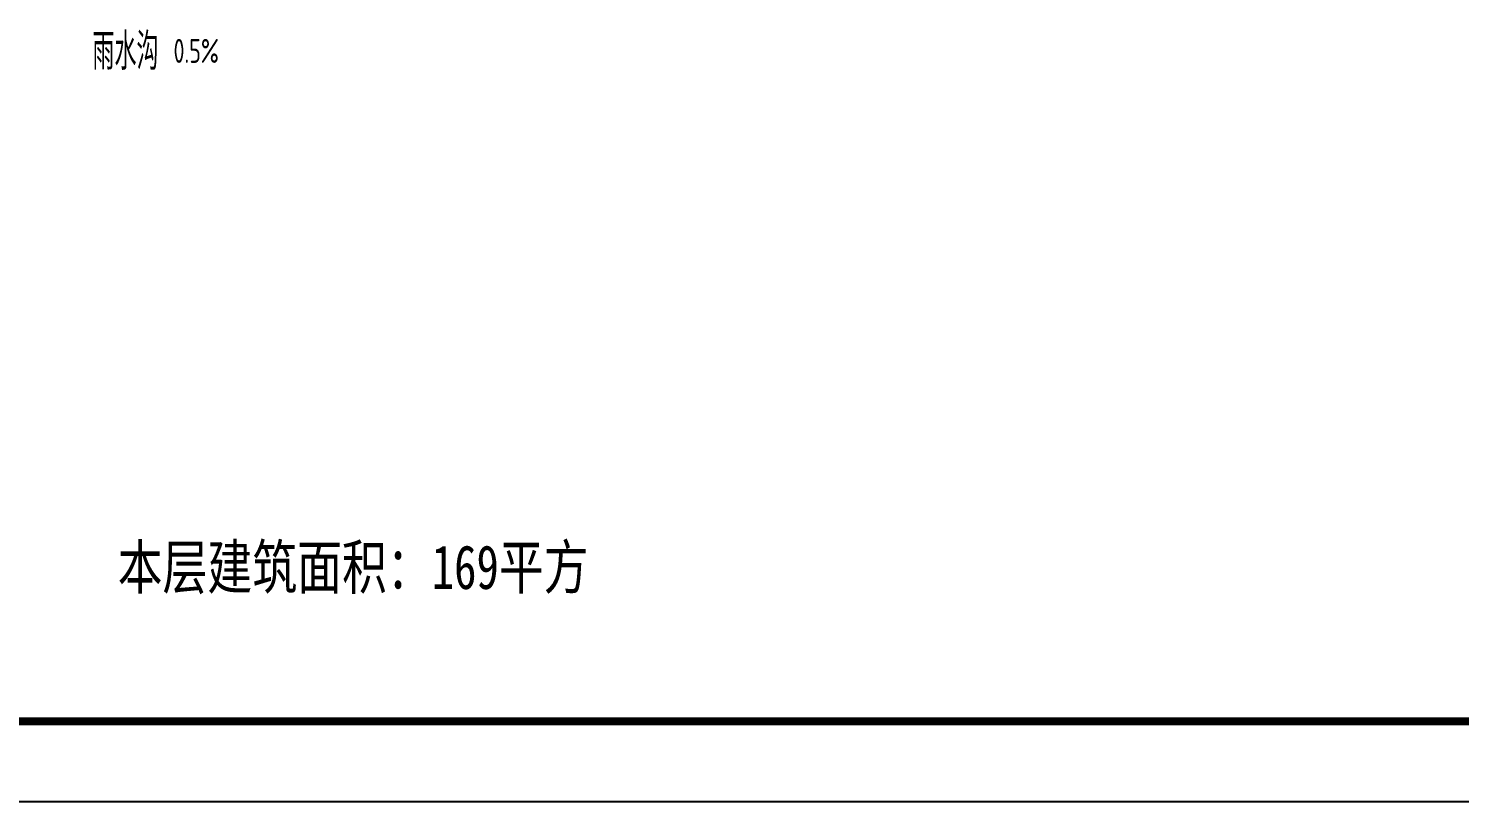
# Model space of a CAD drawing. Header units: millimetres. Extents: x -807114 to -50119, y -468455 to -61603.
# Drawn here: x -322295 to -310854, y -237099 to -230915 of the extents above; entities that cross this region are included whole.
import ezdxf

# ---------------------------------------------------------------- set-up
doc = ezdxf.new("R2010")
doc.units = ezdxf.units.MM
doc.header["$LTSCALE"] = 1000
for name, color, linetype in [('KL截面', 30, 'Continuous'), ('PUB_TITLE', 4, 'Continuous'), ('S1', 130, 'Continuous')]:
    doc.layers.add(name, color=color, linetype=linetype)
doc.styles.add('_HZTXT', font='txt', dxfattribs={"bigfont": 'HZTXT'})
doc.styles.add('D', font='simhei.ttf', dxfattribs={"width": 0.75, "height": 7})
doc.styles.add('DIM_FONT', font='tssdeng.shx', dxfattribs={"width": 0.7, "bigfont": 'tssdchn.shx'})

msp = doc.modelspace()

# ---------------------------------------------------------------- linework, layer by layer
at = {"layer": 'PUB_TITLE'}
for points in [[(-337228.6, -237098.7), (-299107.2, -237098.7), (-299107.2, -210144.2), (-337228.6, -210144.2)], [(-335822.2, -236456.9), (-299749, -236456.9), (-299749, -210786), (-335822.2, -210786)]]:
    msp.add_lwpolyline(points, close=True, dxfattribs=at)
at = {"layer": 'PUB_TITLE', "const_width": 64.2}
msp.add_lwpolyline([(-335822.2, -236456.9), (-299749, -236456.9), (-299749, -210786), (-335822.2, -210786)], close=True, dxfattribs=at)

# ---------------------------------------------------------------- texts
at = {"layer": 'KL截面', "linetype": 'ByBlock', "insert": (-321583.2, -235048.4), "char_height": 350.702, "attachment_point": 1, "style": 'D'}
msp.add_mtext_dynamic_manual_height_columns('{\\fSimSun|b0|i0|c134|p2;\\C2;本层建筑面积：169平方}', width=6094.915, gutter_width=12.5, heights=[0], dxfattribs=at)
at = {"layer": 'S1', "color": 7, "style": '_HZTXT', "width": 0.6}
msp.add_text('雨水沟', height=294.4, dxfattribs=at).set_placement((-321785.9, -231244.9))
at = {"layer": 'S1', "color": 7, "style": 'DIM_FONT', "width": 0.7}
msp.add_text('0.5%', height=192, rotation=359.94675, dxfattribs=at).set_placement((-321136.7, -231189.3))

doc.saveas('drawing.dxf')
